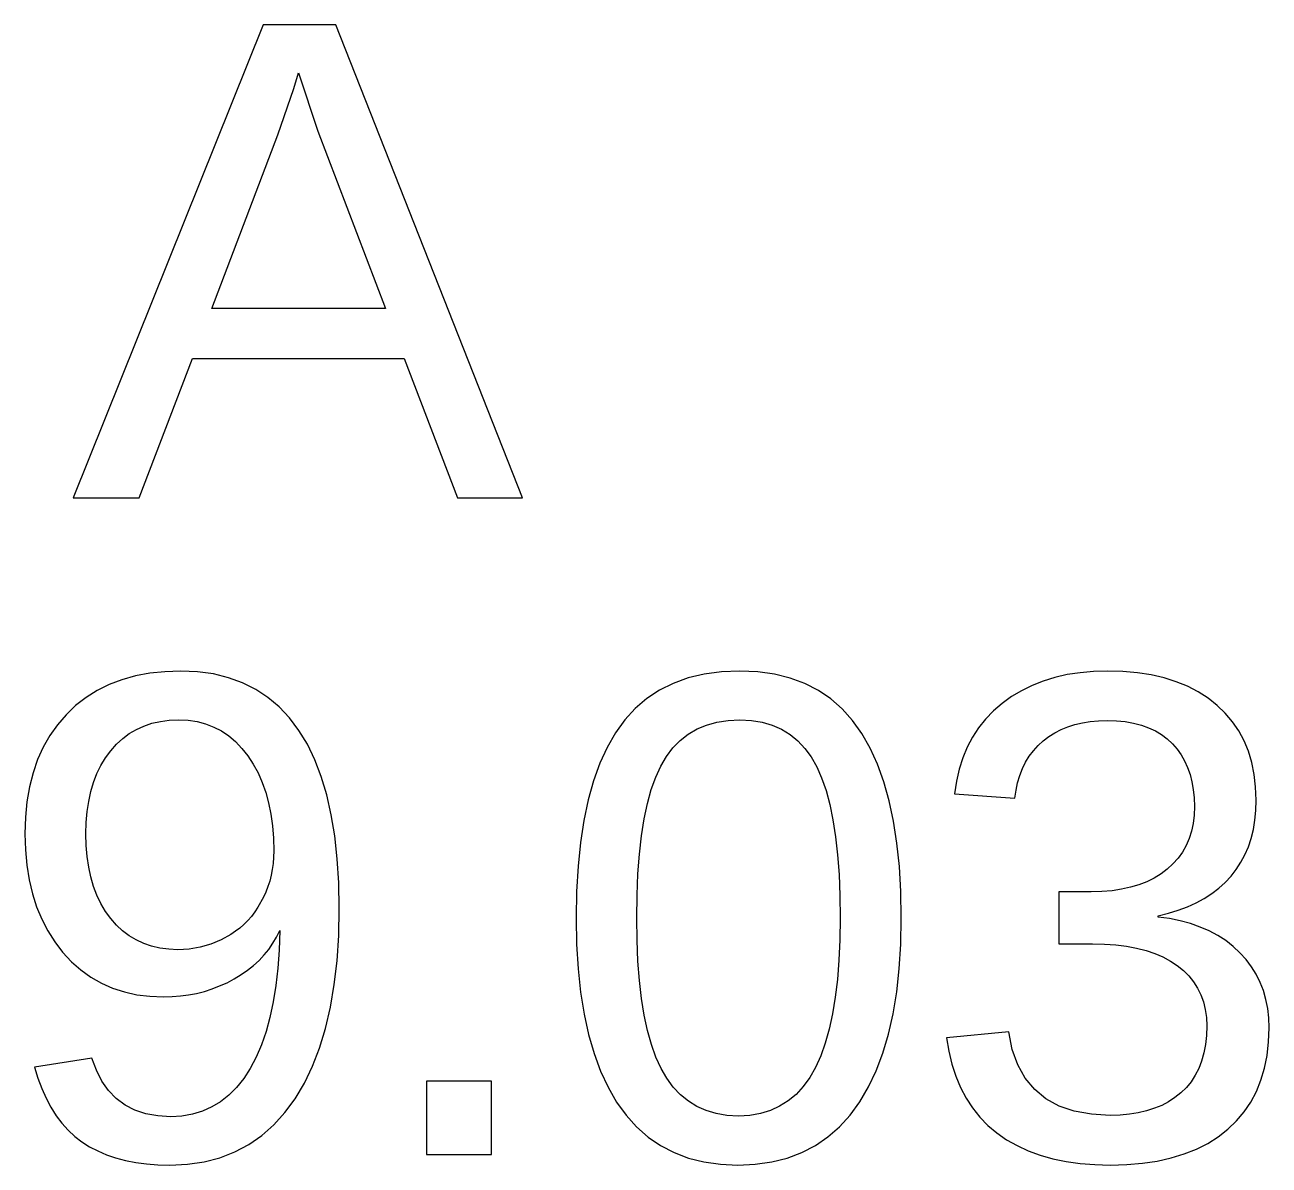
# Model space of a CAD drawing. Header units: metres. Extents: x -61 to 817, y 39 to 684.
# Drawn here: x 40.15 to 47.73, y 540.08 to 547.02 of the extents above; entities that cross this region are included whole.
import ezdxf

# ---------------------------------------------------------------- set-up
doc = ezdxf.new("R2010")
doc.units = ezdxf.units.M

msp = doc.modelspace()

# ---------------------------------------------------------------- linework, layer by layer
for p, q in [((41.6005, 547.022), (40.4435, 544.142)), ((42.0415, 547.022), (41.6005, 547.022)), ((43.1795, 544.142), (42.0415, 547.022)), ((41.7858, 546.635), (41.8155, 546.73)), ((41.8155, 546.73), (41.932, 546.375)), ((41.6901, 546.352), (41.7858, 546.635)), ((41.2875, 545.294), (41.6901, 546.352)), ((41.932, 546.375), (42.3455, 545.294)), ((42.3455, 545.294), (41.2875, 545.294)), ((40.8455, 544.142), (41.1705, 544.991)), ((41.1705, 544.991), (42.4595, 544.991)), ((42.4595, 544.991), (42.7825, 544.142)), ((40.4435, 544.142), (40.8455, 544.142)), ((42.7825, 544.142), (43.1795, 544.142)), ((41.0011, 543.083), (40.909, 543.073)), ((41.098, 543.086), (41.0011, 543.083)), ((41.2007, 543.082), (41.098, 543.086)), ((41.2978, 543.069), (41.2007, 543.082)), ((44.391, 543.082), (44.2862, 543.068)), ((44.5027, 543.086), (44.391, 543.082)), ((44.6114, 543.082), (44.5027, 543.086)), ((44.7136, 543.068), (44.6114, 543.082)), ((46.5748, 543.077), (46.4963, 543.065)), ((46.6569, 543.084), (46.5748, 543.077)), ((46.7424, 543.086), (46.6569, 543.084)), ((46.8354, 543.084), (46.7424, 543.086)), ((46.9236, 543.076), (46.8354, 543.084)), ((40.6618, 543.005), (40.5891, 542.969)), ((40.7394, 543.034), (40.6618, 543.005)), ((40.8218, 543.057), (40.7394, 543.034)), ((40.909, 543.073), (40.8218, 543.057)), ((41.3891, 543.046), (41.2978, 543.069)), ((41.4748, 543.015), (41.3891, 543.046)), ((41.5548, 542.975), (41.4748, 543.015)), ((44.0972, 543.012), (44.0129, 542.97)), ((44.1882, 543.045), (44.0972, 543.012)), ((44.2862, 543.068), (44.1882, 543.045)), ((44.8092, 543.044), (44.7136, 543.068)), ((44.8983, 543.011), (44.8092, 543.044)), ((44.9809, 542.969), (44.8983, 543.011)), ((46.3499, 543.026), (46.282, 542.999)), ((46.4214, 543.048), (46.3499, 543.026)), ((46.4963, 543.065), (46.4214, 543.048)), ((47.0071, 543.063), (46.9236, 543.076)), ((47.0859, 543.045), (47.0071, 543.063)), ((47.1599, 543.022), (47.0859, 543.045)), ((47.2291, 542.994), (47.1599, 543.022)), ((40.5212, 542.926), (40.4582, 542.877)), ((40.5891, 542.969), (40.5212, 542.926)), ((41.6291, 542.926), (41.5548, 542.975)), ((41.6978, 542.868), (41.6291, 542.926)), ((44.0129, 542.97), (43.9356, 542.919)), ((45.0569, 542.918), (44.9809, 542.969)), ((46.1568, 542.931), (46.0994, 542.889)), ((46.2176, 542.967), (46.1568, 542.931)), ((46.282, 542.999), (46.2176, 542.967)), ((47.2936, 542.961), (47.2291, 542.994)), ((47.3534, 542.922), (47.2936, 542.961)), ((40.4582, 542.877), (40.4, 542.821)), ((41.7607, 542.801), (41.6978, 542.868)), ((43.8651, 542.859), (43.8015, 542.789)), ((43.9356, 542.919), (43.8651, 542.859)), ((45.1264, 542.857), (45.0569, 542.918)), ((45.1893, 542.786), (45.1264, 542.857)), ((46.0994, 542.889), (46.0465, 542.844)), ((47.4084, 542.878), (47.3534, 542.922)), ((47.4584, 542.83), (47.4084, 542.878)), ((40.4, 542.821), (40.3473, 542.76)), ((40.9227, 542.769), (40.974, 542.78)), ((40.974, 542.78), (41.0282, 542.787)), ((41.0282, 542.787), (41.085, 542.789)), ((41.085, 542.789), (41.1426, 542.787)), ((41.1426, 542.787), (41.1974, 542.779)), ((41.1974, 542.779), (41.2497, 542.765)), ((41.818, 542.725), (41.7607, 542.801)), ((43.8015, 542.789), (43.7447, 542.71)), ((44.3002, 542.758), (44.3631, 542.776)), ((44.3631, 542.776), (44.4306, 542.786)), ((44.4306, 542.786), (44.5027, 542.789)), ((44.5027, 542.789), (44.5729, 542.786)), ((44.5729, 542.786), (44.6385, 542.775)), ((44.6385, 542.775), (44.6996, 542.758)), ((45.2457, 542.706), (45.1893, 542.786)), ((45.9987, 542.794), (45.9561, 542.741)), ((46.0465, 542.844), (45.9987, 542.794)), ((46.5886, 542.772), (46.6363, 542.779)), ((46.6363, 542.779), (46.6862, 542.784)), ((46.6862, 542.784), (46.7384, 542.785)), ((46.7384, 542.785), (46.7955, 542.784)), ((46.7955, 542.784), (46.8494, 542.779)), ((46.8494, 542.779), (46.9, 542.77)), ((47.5025, 542.778), (47.4584, 542.83)), ((47.5407, 542.722), (47.5025, 542.778)), ((40.3473, 542.76), (40.3008, 542.694)), ((40.7446, 542.676), (40.785, 542.706)), ((40.785, 542.706), (40.8282, 542.731)), ((40.8282, 542.731), (40.8741, 542.752)), ((40.8741, 542.752), (40.9227, 542.769)), ((41.2497, 542.765), (41.2992, 542.746)), ((41.2992, 542.746), (41.3461, 542.722)), ((41.3461, 542.722), (41.3904, 542.692)), ((41.8694, 542.641), (41.818, 542.725)), ((43.7447, 542.71), (43.6945, 542.622)), ((44.1396, 542.664), (44.1885, 542.702)), ((44.1885, 542.702), (44.242, 542.734)), ((44.242, 542.734), (44.3002, 542.758)), ((44.6996, 542.758), (44.7561, 542.733)), ((44.7561, 542.733), (44.8081, 542.701)), ((44.8081, 542.701), (44.8556, 542.662)), ((45.2961, 542.618), (45.2457, 542.706)), ((45.9561, 542.741), (45.9187, 542.684)), ((46.3837, 542.688), (46.4202, 542.71)), ((46.4202, 542.71), (46.4589, 542.73)), ((46.4589, 542.73), (46.4999, 542.747)), ((46.4999, 542.747), (46.5431, 542.761)), ((46.5431, 542.761), (46.5886, 542.772)), ((46.9, 542.77), (46.9474, 542.758)), ((46.9474, 542.758), (46.9917, 542.742)), ((46.9917, 542.742), (47.0327, 542.723)), ((47.0327, 542.723), (47.0705, 542.7)), ((47.0705, 542.7), (47.1051, 542.674)), ((47.573, 542.662), (47.5407, 542.722)), ((40.2606, 542.623), (40.2265, 542.548)), ((40.3008, 542.694), (40.2606, 542.623)), ((40.672, 542.601), (40.7069, 542.641)), ((40.7069, 542.641), (40.7446, 542.676)), ((41.3904, 542.692), (41.4319, 542.657)), ((41.4319, 542.657), (41.4708, 542.616)), ((41.9148, 542.547), (41.8694, 542.641)), ((43.6945, 542.622), (43.6503, 542.525)), ((44.0953, 542.619), (44.1396, 542.664)), ((44.8556, 542.662), (44.8985, 542.616)), ((45.8865, 542.623), (45.8595, 542.558)), ((45.9187, 542.684), (45.8865, 542.623)), ((46.2898, 542.601), (46.3181, 542.633)), ((46.3181, 542.633), (46.3494, 542.661)), ((46.3494, 542.661), (46.3837, 542.688)), ((47.1051, 542.674), (47.1364, 542.644)), ((47.1364, 542.644), (47.1646, 542.612)), ((47.5994, 542.598), (47.573, 542.662)), ((40.2265, 542.548), (40.1986, 542.467)), ((40.6124, 542.512), (40.6403, 542.558)), ((40.6403, 542.558), (40.672, 542.601)), ((41.4708, 542.616), (41.507, 542.57)), ((41.507, 542.57), (41.54, 542.52)), ((41.9541, 542.444), (41.9148, 542.547)), ((44.0207, 542.507), (44.0557, 542.567)), ((44.0557, 542.567), (44.0953, 542.619)), ((44.8985, 542.616), (44.9369, 542.564)), ((44.9369, 542.564), (44.9707, 542.503)), ((45.3405, 542.52), (45.2961, 542.618)), ((45.8595, 542.558), (45.8376, 542.489)), ((46.2424, 542.531), (46.2646, 542.568)), ((46.2646, 542.568), (46.2898, 542.601)), ((47.1646, 542.612), (47.1894, 542.577)), ((47.1894, 542.577), (47.2109, 542.54)), ((47.62, 542.53), (47.5994, 542.598)), ((40.5881, 542.462), (40.6124, 542.512)), ((41.54, 542.52), (41.569, 542.466)), ((43.6503, 542.525), (43.6119, 542.418)), ((43.99, 542.441), (44.0207, 542.507)), ((44.9707, 542.503), (45.0007, 542.436)), ((45.379, 542.413), (45.3405, 542.52)), ((45.8376, 542.489), (45.8209, 542.417)), ((46.2072, 542.451), (46.2233, 542.493)), ((46.2233, 542.493), (46.2424, 542.531)), ((47.2109, 542.54), (47.2291, 542.5)), ((47.2291, 542.5), (47.244, 542.457)), ((47.6347, 542.457), (47.62, 542.53)), ((40.1986, 542.467), (40.1769, 542.381)), ((40.5508, 542.353), (40.5676, 542.409)), ((40.5676, 542.409), (40.5881, 542.462)), ((41.569, 542.466), (41.5942, 542.409)), ((41.5942, 542.409), (41.6156, 542.348)), ((41.9874, 542.333), (41.9541, 542.444)), ((43.6119, 542.418), (43.5795, 542.302)), ((43.963, 542.365), (43.99, 542.441)), ((45.0007, 542.436), (45.0272, 542.359)), ((45.4116, 542.297), (45.379, 542.413)), ((45.8209, 542.417), (45.8094, 542.34)), ((46.1843, 542.361), (46.1942, 542.407)), ((46.1942, 542.407), (46.2072, 542.451)), ((47.244, 542.457), (47.2556, 542.412)), ((47.2556, 542.412), (47.2638, 542.365)), ((47.6435, 542.381), (47.6347, 542.457)), ((40.1769, 542.381), (40.1614, 542.291)), ((40.5378, 542.293), (40.5508, 542.353)), ((41.6156, 542.348), (41.633, 542.284)), ((42.0146, 542.212), (41.9874, 542.333)), ((43.9396, 542.28), (43.963, 542.365)), ((45.0272, 542.359), (45.0501, 542.274)), ((45.8094, 542.34), (46.1774, 542.312)), ((46.1774, 542.312), (46.1843, 542.361)), ((47.2638, 542.365), (47.2688, 542.315)), ((47.6465, 542.3), (47.6435, 542.381)), ((40.1614, 542.291), (40.1521, 542.196)), ((40.5285, 542.231), (40.5378, 542.293)), ((41.633, 542.284), (41.6466, 542.216)), ((43.5795, 542.302), (43.5529, 542.177)), ((43.9197, 542.186), (43.9396, 542.28)), ((45.0501, 542.274), (45.0695, 542.181)), ((45.4383, 542.172), (45.4116, 542.297)), ((47.2704, 542.262), (47.2684, 542.21)), ((47.2688, 542.315), (47.2704, 542.262)), ((47.6446, 542.238), (47.6465, 542.3)), ((40.1521, 542.196), (40.149, 542.095)), ((40.5229, 542.165), (40.5285, 542.231)), ((41.6466, 542.216), (41.6562, 542.145)), ((42.0358, 542.083), (42.0146, 542.212)), ((43.5529, 542.177), (43.5322, 542.042)), ((43.9035, 542.083), (43.9197, 542.186)), ((45.0695, 542.181), (45.0854, 542.078)), ((45.459, 542.038), (45.4383, 542.172)), ((47.2684, 542.21), (47.2623, 542.159)), ((47.6294, 542.122), (47.6389, 542.179)), ((47.6389, 542.179), (47.6446, 542.238)), ((40.149, 542.095), (40.1519, 541.998)), ((40.521, 542.095), (40.5229, 542.165)), ((40.5229, 542.025), (40.521, 542.095)), ((41.6562, 542.145), (41.6621, 542.07)), ((47.2521, 542.112), (47.2379, 542.067)), ((47.2623, 542.159), (47.2521, 542.112)), ((47.6162, 542.068), (47.6294, 542.122)), ((40.5285, 541.957), (40.5229, 542.025)), ((41.6621, 542.07), (41.664, 541.991)), ((42.0509, 541.944), (42.0358, 542.083)), ((43.5322, 542.042), (43.5175, 541.898)), ((43.8909, 541.971), (43.9035, 542.083)), ((45.0854, 542.078), (45.0978, 541.967)), ((45.4738, 541.896), (45.459, 542.038)), ((47.2195, 542.024), (47.1971, 541.984)), ((47.2379, 542.067), (47.2195, 542.024)), ((47.5784, 541.968), (47.5992, 542.017)), ((47.5992, 542.017), (47.6162, 542.068)), ((40.1519, 541.998), (40.1604, 541.905)), ((40.5378, 541.893), (40.5285, 541.957)), ((41.664, 541.991), (41.6602, 541.915)), ((42.06, 541.797), (42.0509, 541.944)), ((43.8819, 541.851), (43.8909, 541.971)), ((45.0978, 541.967), (45.1066, 541.848)), ((47.1706, 541.947), (47.1401, 541.912)), ((47.1971, 541.984), (47.1706, 541.947)), ((47.5539, 541.922), (47.5784, 541.968)), ((40.1604, 541.905), (40.1746, 541.816)), ((40.5508, 541.833), (40.5378, 541.893)), ((41.6553, 541.878), (41.6486, 541.843)), ((41.6602, 541.915), (41.6553, 541.878)), ((43.5175, 541.898), (43.5086, 541.745)), ((45.4827, 541.744), (45.4738, 541.896)), ((47.1055, 541.88), (47.0673, 541.852)), ((47.1401, 541.912), (47.1055, 541.88)), ((47.4935, 541.837), (47.5256, 541.878)), ((47.5256, 541.878), (47.5539, 541.922)), ((40.1746, 541.816), (40.1944, 541.731)), ((40.5676, 541.775), (40.5508, 541.833)), ((41.6399, 541.808), (41.6293, 541.774)), ((41.6486, 541.843), (41.6399, 541.808)), ((42.063, 541.64), (42.06, 541.797)), ((43.8765, 541.721), (43.8819, 541.851)), ((45.1066, 541.848), (45.1119, 541.719)), ((46.9811, 541.804), (46.933, 541.785)), ((47.0259, 541.826), (46.9811, 541.804)), ((47.0673, 541.852), (47.0259, 541.826)), ((47.4186, 541.764), (47.4577, 541.799)), ((47.4577, 541.799), (47.4935, 541.837)), ((40.1944, 541.731), (40.22, 541.651)), ((40.5881, 541.721), (40.5676, 541.775)), ((40.6124, 541.671), (40.5881, 541.721)), ((41.6168, 541.741), (41.6024, 541.709)), ((41.6293, 541.774), (41.6168, 541.741)), ((43.5086, 541.745), (43.5057, 541.582)), ((43.8747, 541.582), (43.8765, 541.721)), ((45.1119, 541.719), (45.1137, 541.582)), ((45.4857, 541.582), (45.4827, 541.744)), ((46.6424, 541.742), (46.4444, 541.742)), ((46.4444, 541.742), (46.4444, 541.425)), ((46.7072, 541.744), (46.6424, 541.742)), ((46.7687, 541.749), (46.7072, 541.744)), ((46.8268, 541.758), (46.7687, 541.749)), ((46.8816, 541.77), (46.8268, 541.758)), ((46.933, 541.785), (46.8816, 541.77)), ((47.3302, 541.702), (47.3761, 541.732)), ((47.3761, 541.732), (47.4186, 541.764)), ((40.22, 541.651), (40.2512, 541.575)), ((40.6403, 541.623), (40.6124, 541.671)), ((41.5682, 541.648), (41.5489, 541.62)), ((41.6024, 541.709), (41.5682, 541.648)), ((42.0597, 541.477), (42.063, 541.64)), ((47.172, 541.63), (47.2281, 541.651)), ((47.2281, 541.651), (47.2809, 541.675)), ((47.2809, 541.675), (47.3302, 541.702)), ((40.2512, 541.575), (40.2881, 541.504)), ((40.672, 541.579), (40.6403, 541.623)), ((40.7069, 541.54), (40.672, 541.579)), ((41.5061, 541.568), (41.4826, 541.544)), ((41.5282, 541.593), (41.5061, 541.568)), ((41.5489, 541.62), (41.5282, 541.593)), ((43.5057, 541.582), (43.5087, 541.423)), ((43.8765, 541.448), (43.8747, 541.582)), ((45.1137, 541.582), (45.1118, 541.45)), ((45.4826, 541.424), (45.4857, 541.582)), ((47.0495, 541.596), (47.1124, 541.612)), ((47.0495, 541.588), (47.0495, 541.596)), ((47.1188, 541.579), (47.0495, 541.588)), ((47.1124, 541.612), (47.172, 541.63)), ((47.1847, 541.566), (47.1188, 541.579)), ((47.247, 541.549), (47.1847, 541.566)), ((40.2881, 541.504), (40.3307, 541.437)), ((40.7444, 541.505), (40.7069, 541.54)), ((40.7846, 541.474), (40.7444, 541.505)), ((41.4312, 541.502), (41.4033, 541.483)), ((41.4576, 541.522), (41.4312, 541.502)), ((41.4826, 541.544), (41.4576, 541.522)), ((41.6816, 541.467), (41.701, 541.506)), ((41.701, 541.506), (41.6972, 541.388)), ((47.3058, 541.528), (47.247, 541.549)), ((47.3612, 541.504), (47.3058, 541.528)), ((47.413, 541.476), (47.3612, 541.504)), ((40.3307, 541.437), (40.379, 541.374)), ((40.8274, 541.449), (40.7846, 541.474)), ((40.8728, 541.428), (40.8274, 541.449)), ((40.9209, 541.411), (40.8728, 541.428)), ((40.9716, 541.4), (40.9209, 541.411)), ((41.2814, 541.424), (41.2169, 541.405)), ((41.3437, 541.45), (41.2814, 541.424)), ((41.4033, 541.483), (41.3437, 541.45)), ((41.6342, 541.392), (41.6593, 541.429)), ((41.6593, 541.429), (41.6816, 541.467)), ((42.0498, 541.323), (42.0597, 541.477)), ((43.5087, 541.423), (43.5178, 541.273)), ((43.882, 541.321), (43.8765, 541.448)), ((45.1118, 541.45), (45.1063, 541.326)), ((45.4732, 541.274), (45.4826, 541.424)), ((46.4444, 541.425), (46.6505, 541.425)), ((46.6505, 541.425), (46.7234, 541.424)), ((46.7234, 541.424), (46.7924, 541.419)), ((46.7924, 541.419), (46.8576, 541.411)), ((46.8576, 541.411), (46.9188, 541.399)), ((47.4613, 541.445), (47.413, 541.476)), ((47.5061, 541.41), (47.4613, 541.445)), ((47.5474, 541.371), (47.5061, 541.41)), ((40.379, 541.374), (40.4322, 541.317)), ((41.025, 541.393), (40.9716, 541.4)), ((41.081, 541.39), (41.025, 541.393)), ((41.1501, 541.394), (41.081, 541.39)), ((41.2169, 541.405), (41.1501, 541.394)), ((41.5755, 541.325), (41.6063, 541.358)), ((41.6063, 541.358), (41.6342, 541.392)), ((41.6972, 541.388), (41.6894, 541.277)), ((46.9188, 541.399), (46.9761, 541.385)), ((46.9761, 541.385), (47.0296, 541.367)), ((47.0296, 541.367), (47.0791, 541.346)), ((47.0791, 541.346), (47.1247, 541.321)), ((47.5848, 541.33), (47.5474, 541.371)), ((40.4322, 541.317), (40.4892, 541.267)), ((40.4892, 541.267), (40.55, 541.223)), ((41.4661, 541.238), (41.5054, 541.265)), ((41.5054, 541.265), (41.5419, 541.294)), ((41.5419, 541.294), (41.5755, 541.325)), ((41.6894, 541.277), (41.6775, 541.171)), ((42.0332, 541.177), (42.0498, 541.323)), ((43.5178, 541.273), (43.533, 541.131)), ((43.8911, 541.203), (43.882, 541.321)), ((45.1063, 541.326), (45.097, 541.209)), ((45.4577, 541.133), (45.4732, 541.274)), ((47.1247, 541.321), (47.1664, 541.293)), ((47.1664, 541.293), (47.204, 541.263)), ((47.204, 541.263), (47.2372, 541.23)), ((47.6178, 541.286), (47.5848, 541.33)), ((47.6463, 541.24), (47.6178, 541.286)), ((40.55, 541.223), (40.6146, 541.186)), ((40.6146, 541.186), (40.6829, 541.156)), ((41.335, 541.169), (41.38, 541.189)), ((41.38, 541.189), (41.424, 541.212)), ((41.424, 541.212), (41.4661, 541.238)), ((43.9039, 541.093), (43.8911, 541.203)), ((45.097, 541.209), (45.084, 541.1)), ((47.2372, 541.23), (47.2659, 541.194)), ((47.2659, 541.194), (47.2902, 541.156)), ((47.6705, 541.191), (47.6463, 541.24)), ((47.6903, 541.141), (47.6705, 541.191)), ((40.6829, 541.156), (40.755, 541.133)), ((40.755, 541.133), (40.8309, 541.116)), ((40.8309, 541.116), (40.9106, 541.106)), ((41.0455, 541.104), (41.0961, 541.108)), ((41.0961, 541.108), (41.1458, 541.115)), ((41.1458, 541.115), (41.1945, 541.124)), ((41.1945, 541.124), (41.2423, 541.136)), ((41.2423, 541.136), (41.2891, 541.151)), ((41.2891, 541.151), (41.335, 541.169)), ((41.6775, 541.171), (41.6615, 541.072)), ((42.0101, 541.04), (42.0332, 541.177)), ((43.533, 541.131), (43.5543, 540.998)), ((45.4359, 541), (45.4577, 541.133)), ((47.2902, 541.156), (47.3101, 541.115)), ((47.3101, 541.115), (47.3256, 541.072)), ((47.7057, 541.087), (47.6903, 541.141)), ((40.9106, 541.106), (40.994, 541.102)), ((40.994, 541.102), (41.0455, 541.104)), ((41.6615, 541.072), (41.6415, 540.978)), ((41.9803, 540.911), (42.0101, 541.04)), ((43.9204, 540.991), (43.9039, 541.093)), ((45.084, 541.1), (45.0674, 540.999)), ((47.3256, 541.072), (47.3366, 541.026)), ((47.7167, 541.032), (47.7057, 541.087)), ((47.7233, 540.974), (47.7167, 541.032)), ((41.6415, 540.978), (41.6174, 540.891)), ((43.5543, 540.998), (43.5816, 540.873)), ((43.9405, 540.898), (43.9204, 540.991)), ((45.0674, 540.999), (45.047, 540.906)), ((45.4079, 540.876), (45.4359, 541)), ((47.3366, 541.026), (47.3432, 540.977)), ((47.3432, 540.977), (47.3454, 540.926)), ((47.7254, 540.914), (47.7233, 540.974)), ((41.6174, 540.891), (41.5894, 540.811)), ((41.9439, 540.791), (41.9803, 540.911)), ((43.9642, 540.813), (43.9405, 540.898)), ((45.047, 540.906), (45.0229, 540.821)), ((46.1395, 540.889), (45.7614, 540.854)), ((46.1615, 540.783), (46.1395, 540.889)), ((47.3454, 540.926), (47.3435, 540.868)), ((47.7224, 540.828), (47.7254, 540.914)), ((41.5894, 540.811), (41.5572, 540.736)), ((43.5816, 540.873), (43.615, 540.758)), ((43.9916, 540.736), (43.9642, 540.813)), ((45.0229, 540.821), (44.9952, 540.743)), ((45.3737, 540.76), (45.4079, 540.876)), ((45.7614, 540.854), (45.7749, 540.771)), ((47.3377, 540.813), (47.328, 540.761)), ((47.3435, 540.868), (47.3377, 540.813)), ((47.7131, 540.746), (47.7224, 540.828)), ((40.557, 540.73), (40.208, 540.675)), ((40.5845, 540.656), (40.557, 540.73)), ((41.5572, 540.736), (41.521, 540.667)), ((41.9009, 540.68), (41.9439, 540.791)), ((43.615, 540.758), (43.6545, 540.651)), ((44.0227, 540.667), (43.9916, 540.736)), ((44.9952, 540.743), (44.9637, 540.673)), ((45.3332, 540.653), (45.3737, 540.76)), ((45.7749, 540.771), (45.7935, 540.693)), ((46.1953, 540.689), (46.1615, 540.783)), ((47.328, 540.761), (47.3144, 540.712)), ((47.6976, 540.668), (47.7131, 540.746)), ((40.208, 540.675), (40.2287, 540.608)), ((40.6184, 540.589), (40.5845, 540.656)), ((41.521, 540.667), (41.4813, 540.606)), ((41.8513, 540.577), (41.9009, 540.68)), ((44.0579, 540.607), (44.0227, 540.667)), ((44.9637, 540.673), (44.9285, 540.611)), ((45.2866, 540.555), (45.3332, 540.653)), ((45.7935, 540.693), (45.8172, 540.619)), ((46.2407, 540.607), (46.1953, 540.689)), ((47.297, 540.667), (47.2757, 540.625)), ((47.3144, 540.712), (47.297, 540.667)), ((47.6759, 540.595), (47.6976, 540.668)), ((40.2287, 540.608), (40.2523, 540.544)), ((40.6588, 540.532), (40.6184, 540.589)), ((41.4813, 540.606), (41.438, 540.551)), ((41.795, 540.482), (41.8513, 540.577)), ((42.9898, 540.59), (42.5938, 540.59)), ((42.5938, 540.59), (42.5938, 540.142)), ((42.9898, 540.142), (42.9898, 540.59)), ((43.6545, 540.651), (43.7001, 540.552)), ((44.0974, 540.553), (44.0579, 540.607)), ((44.9285, 540.611), (44.889, 540.557)), ((45.8172, 540.619), (45.8461, 540.55)), ((46.2978, 540.538), (46.2407, 540.607)), ((47.2505, 540.586), (47.2214, 540.551)), ((47.2757, 540.625), (47.2505, 540.586)), ((47.648, 540.527), (47.6759, 540.595)), ((40.2523, 540.544), (40.2787, 540.485)), ((40.7057, 540.484), (40.6588, 540.532)), ((41.3912, 540.504), (41.341, 540.464)), ((41.438, 540.551), (41.3912, 540.504)), ((43.7001, 540.552), (43.7517, 540.462)), ((44.1412, 540.506), (44.0974, 540.553)), ((44.1893, 540.467), (44.1412, 540.506)), ((44.8452, 540.509), (44.7973, 540.469)), ((44.889, 540.557), (44.8452, 540.509)), ((45.2337, 540.464), (45.2866, 540.555)), ((45.8461, 540.55), (45.8801, 540.486)), ((46.3665, 540.482), (46.2978, 540.538)), ((47.1884, 540.518), (47.1523, 540.49)), ((47.2214, 540.551), (47.1884, 540.518)), ((47.6139, 540.462), (47.648, 540.527)), ((40.2787, 540.485), (40.3079, 540.43)), ((40.3079, 540.43), (40.3399, 540.379)), ((40.759, 540.444), (40.7057, 540.484)), ((40.8188, 540.413), (40.759, 540.444)), ((41.2872, 540.432), (41.2299, 540.406)), ((41.341, 540.464), (41.2872, 540.432)), ((41.7326, 540.398), (41.795, 540.482)), ((43.7517, 540.462), (43.8096, 540.382)), ((44.2416, 540.435), (44.1893, 540.467)), ((44.2982, 540.41), (44.2416, 540.435)), ((44.745, 540.436), (44.6886, 540.41)), ((44.7973, 540.469), (44.745, 540.436)), ((45.1747, 540.383), (45.2337, 540.464)), ((45.8801, 540.486), (45.9192, 540.426)), ((45.9192, 540.426), (45.9635, 540.371)), ((46.447, 540.438), (46.3665, 540.482)), ((46.5391, 540.407), (46.447, 540.438)), ((47.0713, 540.442), (47.0265, 540.424)), ((47.1133, 540.464), (47.0713, 540.442)), ((47.1523, 540.49), (47.1133, 540.464)), ((47.5736, 540.403), (47.6139, 540.462)), ((40.3399, 540.379), (40.3747, 540.333)), ((40.8851, 540.391), (40.8188, 540.413)), ((40.9578, 540.378), (40.8851, 540.391)), ((41.037, 540.373), (40.9578, 540.378)), ((41.1048, 540.377), (41.037, 540.373)), ((41.1691, 540.388), (41.1048, 540.377)), ((41.2299, 540.406), (41.1691, 540.388)), ((41.6646, 540.323), (41.7326, 540.398)), ((43.8096, 540.382), (43.8736, 540.311)), ((44.3591, 540.392), (44.2982, 540.41)), ((44.4243, 540.381), (44.3591, 540.392)), ((44.4937, 540.377), (44.4243, 540.381)), ((44.5629, 540.381), (44.4937, 540.377)), ((44.6279, 540.392), (44.5629, 540.381)), ((44.6886, 540.41), (44.6279, 540.392)), ((45.1099, 540.312), (45.1747, 540.383)), ((45.9635, 540.371), (46.0129, 540.32)), ((46.643, 540.388), (46.5391, 540.407)), ((46.7585, 540.381), (46.643, 540.388)), ((46.8179, 540.383), (46.7585, 540.381)), ((46.8744, 540.388), (46.8179, 540.383)), ((46.928, 540.397), (46.8744, 540.388)), ((46.9787, 540.409), (46.928, 540.397)), ((47.0265, 540.424), (46.9787, 540.409)), ((47.5271, 540.347), (47.5736, 540.403)), ((40.3747, 540.333), (40.4123, 540.291)), ((40.4123, 540.291), (40.4527, 540.253)), ((41.591, 540.258), (41.6646, 540.323)), ((43.8736, 540.311), (43.9436, 540.249)), ((45.0391, 540.25), (45.1099, 540.312)), ((46.0129, 540.32), (46.0674, 540.274)), ((46.0674, 540.274), (46.1269, 540.233)), ((47.416, 540.251), (47.4744, 540.296)), ((47.4744, 540.296), (47.5271, 540.347)), ((40.4527, 540.253), (40.496, 540.219)), ((40.496, 540.219), (40.5425, 540.19)), ((41.4269, 540.158), (41.5117, 540.203)), ((41.5117, 540.203), (41.591, 540.258)), ((43.9436, 540.249), (44.0196, 540.197)), ((44.8799, 540.155), (44.9625, 540.198)), ((44.9625, 540.198), (45.0391, 540.25)), ((46.1269, 540.233), (46.1908, 540.197)), ((47.2833, 540.175), (47.3523, 540.21)), ((47.3523, 540.21), (47.416, 540.251)), ((40.5425, 540.19), (40.5923, 540.164)), ((40.5923, 540.164), (40.6452, 540.141)), ((40.6452, 540.141), (40.7014, 540.122)), ((40.7014, 540.122), (40.7609, 540.106)), ((41.2402, 540.098), (41.3363, 540.123)), ((41.3363, 540.123), (41.4269, 540.158)), ((42.5938, 540.142), (42.9898, 540.142)), ((44.0196, 540.197), (44.1017, 540.154)), ((44.1017, 540.154), (44.1899, 540.121)), ((44.7915, 540.121), (44.8799, 540.155)), ((46.1908, 540.197), (46.2589, 540.166)), ((46.2589, 540.166), (46.3313, 540.139)), ((46.3313, 540.139), (46.4081, 540.117)), ((47.0447, 540.103), (47.1295, 540.122)), ((47.1295, 540.122), (47.2091, 540.146)), ((47.2091, 540.146), (47.2833, 540.175)), ((40.7609, 540.106), (40.8236, 540.094)), ((40.8236, 540.094), (40.8895, 540.085)), ((40.8895, 540.085), (40.9586, 540.08)), ((40.9586, 540.08), (41.031, 540.078)), ((41.031, 540.078), (41.1384, 540.083)), ((41.1384, 540.083), (41.2402, 540.098)), ((44.1899, 540.121), (44.2841, 540.097)), ((44.2841, 540.097), (44.3844, 540.083)), ((44.3844, 540.083), (44.4907, 540.078)), ((44.4907, 540.078), (44.5968, 540.083)), ((44.5968, 540.083), (44.6971, 540.098)), ((44.6971, 540.098), (44.7915, 540.121)), ((46.4081, 540.117), (46.4892, 540.1)), ((46.4892, 540.1), (46.5746, 540.088)), ((46.5746, 540.088), (46.6644, 540.081)), ((46.6644, 540.081), (46.7585, 540.078)), ((46.7585, 540.078), (46.8591, 540.081)), ((46.8591, 540.081), (46.9545, 540.089)), ((46.9545, 540.089), (47.0447, 540.103))]:
    msp.add_line(p, q)

doc.saveas('drawing.dxf')
